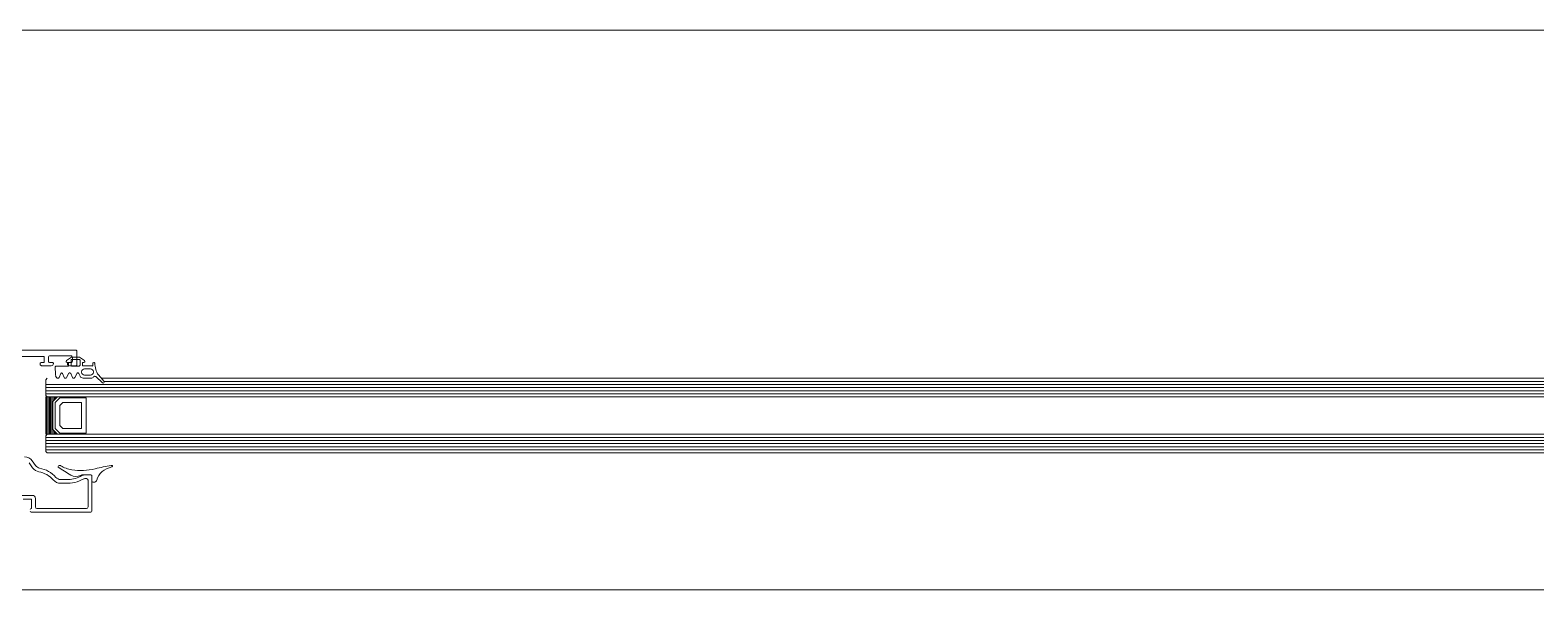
# Model space of a CAD drawing. Header units: centimetres. Extents: x 118932 to 154602, y -32682 to -23521.
# Drawn here: x 127259.25 to 127307.63, y -26690.89 to -26672.89 of the extents above; entities that cross this region are included whole.
import ezdxf

# ---------------------------------------------------------------- set-up
doc = ezdxf.new("R2010")
doc.units = ezdxf.units.CM
doc.header["$LTSCALE"] = 50
doc.header["$MEASUREMENT"] = 0
for name, color, linetype, lineweight, true_color in [('GEN_02_TF_Pencere', 7, 'Continuous', 9, 0x6093ac), ('GEN_05_ML_Alçıpan_giydirme', 7, 'Continuous', 18, 0x7ebab5), ('GEN_05_ML_Mermer', 7, 'Continuous', 9, 0x9d8692)]:
    doc.layers.add(name, color=color, linetype=linetype, lineweight=lineweight, true_color=true_color)

# ---------------------------------------------------------------- blocks, each defined once
blk = doc.blocks.new('P7_')
at = {"layer": 'GEN_02_TF_Pencere'}
for p, q in [((163302.62, -16172.343, 0), (163302.456, -16172.447, 0)), ((163302.6, -16172.598, 0), (163302.6, -16172.44, 0)), ((163302.87, -16172.342, 0), (163302.62, -16172.343, 0)), ((163302.63, -16172.413, 0), (163302.86, -16172.413, 0)), ((163303.033, -16172.446, 0), (163302.87, -16172.342, 0)), ((163302.89, -16172.439, 0), (163302.89, -16172.598, 0)), ((163302.095, -16172.652, 0), (163302.096, -16172.903, 0)), ((163302.106, -16172.942, 0), (163302.138, -16172.999, 0)), ((163302.52, -16172.625, 0), (163302.125, -16172.625, 0)), ((163302.214, -16172.996, 0), (163302.269, -16172.863, 0)), ((163302.325, -16172.863, 0), (163302.38, -16172.996, 0)), ((163302.456, -16172.999, 0), (163302.534, -16172.859, 0)), ((163302.48, -16172.51, 0), (163302.52, -16172.51, 0)), ((163302.52, -16172.51, 0), (163302.52, -16172.625, 0)), ((163302.589, -16172.862, 0), (163302.645, -16172.996, 0)), ((163302.86, -16172.625, 0), (163302.63, -16172.625, 0)), ((163302.72, -16172.999, 0), (163302.799, -16172.859, 0)), ((163302.853, -16172.862, 0), (163302.892, -16172.955, 0)), ((163302.881, -16172.617, 0), (163302.881, -16172.617, 0)), ((163302.935, -16172.827, 0), (163302.935, -16172.808, 0)), ((163302.935, -16172.827, 0), (163302.935, -16172.827, 0)), ((163302.97, -16172.624, 0), (163302.97, -16172.51, 0)), ((163302.97, -16172.51, 0), (163303.01, -16172.51, 0)), ((163303.27, -16172.624, 0), (163302.97, -16172.624, 0)), ((163303.035, -16172.72, 0), (163303.22, -16172.72, 0)), ((163303.221, -16172.915, 0), (163303.035, -16172.915, 0)), ((163303.3, -16172.537, 0), (163303.3, -16172.598, 0)), ((163303.32, -16172.808, 0), (163303.32, -16172.827, 0)), ((163303.663, -16173.127, 0), (163303.484, -16172.911, 0)), ((163301.785, -16173.069, 0), (163301.835, -16173.019, 0)), ((163301.785, -16173.569, 0), (163301.785, -16173.069, 0)), ((163301.785, -16173.219, 0), (163382.715, -16173.219, 0)), ((163301.785, -16173.319, 0), (163382.715, -16173.319, 0)), ((163301.785, -16173.419, 0), (163382.715, -16173.419, 0)), ((163302.892, -16172.955, 0), (163302.892, -16172.955, 0)), ((163302.986, -16173.013, 0), (163303.24, -16173.013, 0)), ((163303.399, -16172.967, 0), (163303.611, -16173.166, 0)), ((163303.574, -16173.019, 0), (163382.665, -16173.019, 0)), ((163303.656, -16173.119, 0), (163382.715, -16173.119, 0)), ((163301.785, -16173.519, 0), (163382.715, -16173.519, 0)), ((163301.835, -16173.619, 0), (163301.785, -16173.569, 0)), ((163302.16, -16173.619, 0), (163301.785, -16173.619, 0)), ((163301.785, -16173.619, 0), (163301.785, -16174.819, 0)), ((163301.785, -16174.819, 0), (163301.785, -16173.619, 0)), ((163301.825, -16174.819, 0), (163301.825, -16173.619, 0)), ((163301.865, -16174.819, 0), (163301.865, -16173.619, 0)), ((163301.905, -16174.819, 0), (163301.905, -16173.619, 0)), ((163301.945, -16174.819, 0), (163301.945, -16173.619, 0)), ((163301.985, -16174.819, 0), (163301.985, -16173.619, 0)), ((163302.01, -16173.769, 0), (163302.16, -16173.619, 0)), ((163302.01, -16174.669, 0), (163302.01, -16173.769, 0)), ((163302.025, -16173.754, 0), (163302.025, -16173.619, 0)), ((163302.065, -16173.714, 0), (163302.065, -16173.619, 0)), ((163302.085, -16173.799, 0), (163302.235, -16173.649, 0)), ((163302.085, -16174.639, 0), (163302.085, -16173.799, 0)), ((163302.105, -16173.674, 0), (163302.105, -16173.619, 0)), ((163302.145, -16173.634, 0), (163302.145, -16173.619, 0)), ((163302.16, -16173.619, 0), (163382.34, -16173.619, 0)), ((163302.235, -16173.649, 0), (163303.085, -16173.649, 0)), ((163302.235, -16173.899, 0), (163302.335, -16173.799, 0)), ((163302.235, -16174.539, 0), (163302.235, -16173.899, 0)), ((163302.335, -16173.799, 0), (163302.935, -16173.799, 0)), ((163302.935, -16173.799, 0), (163302.935, -16174.639, 0)), ((163303.085, -16173.649, 0), (163303.085, -16174.789, 0)), ((163301.785, -16174.869, 0), (163301.835, -16174.819, 0)), ((163301.785, -16174.819, 0), (163302.16, -16174.819, 0)), ((163301.785, -16174.819, 0), (163301.785, -16174.819, 0)), ((163301.785, -16175.369, 0), (163301.785, -16174.869, 0)), ((163302.16, -16174.819, 0), (163302.01, -16174.669, 0)), ((163302.025, -16174.819, 0), (163302.025, -16174.684, 0)), ((163302.065, -16174.819, 0), (163302.065, -16174.724, 0)), ((163302.235, -16174.789, 0), (163302.085, -16174.639, 0)), ((163302.105, -16174.819, 0), (163302.105, -16174.764, 0)), ((163302.145, -16174.819, 0), (163302.145, -16174.804, 0)), ((163302.16, -16174.819, 0), (163382.34, -16174.819, 0)), ((163302.335, -16174.639, 0), (163302.235, -16174.539, 0)), ((163303.085, -16174.789, 0), (163302.235, -16174.789, 0)), ((163302.935, -16174.639, 0), (163302.335, -16174.639, 0)), ((163301.785, -16174.919, 0), (163382.715, -16174.919, 0)), ((163301.785, -16175.019, 0), (163382.715, -16175.019, 0)), ((163301.785, -16175.119, 0), (163382.715, -16175.119, 0)), ((163301.785, -16175.219, 0), (163382.715, -16175.219, 0)), ((163301.785, -16175.319, 0), (163382.715, -16175.319, 0)), ((163301.835, -16175.419, 0), (163301.785, -16175.369, 0)), ((163301.835, -16175.419, 0), (163382.665, -16175.419, 0)), ((163302.237, -16175.819, 0), (163302.25, -16175.821, 0)), ((163302.925, -16176.136, 0), (163302.905, -16176.145, 0)), ((163303.235, -16176.125, 0), (163302.974, -16176.125, 0)), ((163303.265, -16176.335, 0), (163303.265, -16176.15, 0)), ((163303.333, -16176.36, 0), (163303.295, -16176.36, 0)), ((163303.295, -16176.36, 0), (163303.295, -16176.36, 0))]:
    blk.add_line(p, q, dxfattribs=at)
at = {"layer": 'GEN_02_TF_Pencere', "extrusion": (0, 0, -1), "elevation": 0}
for points in [[(-163292.815, -16172.117), (-163302.755, -16172.117, 0.414214), (-163302.785, -16172.147), (-163302.785, -16172.587, 0.414214), (-163302.755, -16172.617), (-163302.555, -16172.617, 0.414214), (-163302.485, -16172.547, 0.414214), (-163302.515, -16172.517), (-163302.595, -16172.517, -0.414214), (-163302.645, -16172.467), (-163302.645, -16172.347, -0.414214), (-163302.595, -16172.297), (-163301.925, -16172.297, -0.414214), (-163301.875, -16172.347), (-163301.875, -16172.467, -0.414214), (-163301.925, -16172.517), (-163302.005, -16172.517, 0.414214), (-163302.035, -16172.547, 0.414214), (-163301.965, -16172.617), (-163301.655, -16172.617, 0.414214), (-163301.605, -16172.567), (-163301.605, -16172.547, 0.414214), (-163301.635, -16172.517), (-163301.705, -16172.517, -0.414214), (-163301.735, -16172.487), (-163301.735, -16172.317), (-163300.315, -16172.317, -0.414214)], [(-163301.285, -16177.235, 0.41421), (-163301.315, -16177.205), (-163301.335, -16177.205), (-163301.335, -16176.905), (-163301.065, -16176.905)], [(-163300.851, -16176.785), (-163301.355, -16176.785, 0.414213), (-163301.455, -16176.885), (-163301.455, -16177.155, -0.414213), (-163301.505, -16177.205), (-163303.095, -16177.205, -0.414213), (-163303.145, -16177.155), (-163303.145, -16176.295, -0.414213), (-163303.095, -16176.245), (-163303.044, -16176.245, -0.127549), (-163303.01, -16176.254, 0.13898), (-163302.415, -16176.394), (-163302.266, -16176.394, 0.215322), (-163302.026, -16176.285, -0.168624), (-163301.569, -16176.027, 0.197358), (-163301.364, -16175.896), (-163301.256, -16175.742, -0.244575)], [(-163301.109, -16175.545, 0.244575), (-163301.355, -16175.673), (-163301.463, -16175.827, -0.197358), (-163301.591, -16175.909, 0.168624), (-163302.116, -16176.206, -0.215322), (-163302.266, -16176.274), (-163302.513, -16176.274, -0.114883), (-163302.949, -16176.15, 0.126996), (-163303.046, -16176.125), (-163303.235, -16176.125, 0.414213), (-163303.265, -16176.155), (-163303.265, -16177.295, 0.414213), (-163303.235, -16177.325), (-163303.235, -16177.325), (-163301.315, -16177.325, 0.41421), (-163301.285, -16177.295)]]:
    blk.add_lwpolyline(points, format="xyb", dxfattribs=at)
at = {"layer": 'GEN_02_TF_Pencere', "extrusion": (0, 0, -1)}
for centre, major_axis, start_param, end_param in [((163302.48, -16172.475, 0), (-0.04, 0), 4.711234, 7.229163), ((163302.63, -16172.44, 0), (-0.03, 0), -0.001157, 1.56964), ((163302.86, -16172.439, 0), (0.03, 0), 4.711233, 6.282031), ((163303.01, -16172.475, 0), (0.04, 0), -0.948289, 1.56964), ((163302.125, -16172.652, 0), (0.03, 0), 3.140437, 4.711235), ((163302.196, -16172.903, 0), (0.1, 0), 2.680578, 3.140437), ((163302.297, -16172.872, 0), (0.03, 0), 3.490789, 5.931679), ((163302.561, -16172.872, 0), (-0.03, 0), 0.487351, 2.788352), ((163302.63, -16172.598, 0), (-0.03, 0), 4.711232, 6.282029), ((163302.825, -16172.871, 0), (0.03, 0), 3.628945, 5.929947), ((163302.86, -16172.598, 0), (-0.03, 0), 3.925836, 4.711232), ((163302.86, -16172.598, 0), (-0.03, 0), 3.140439, 3.925836), ((163303.035, -16172.808, 0), (0.1, 0), 3.140436, 4.711234), ((163303.035, -16172.827, 0), (0.1, 0), 1.569641, 3.140438), ((163303.22, -16172.808, 0), (0.1, 0), 4.711232, 6.28203), ((163303.22, -16172.827, 0), (-0.1, 0), 3.140436, 4.711234), ((163303.27, -16172.598, 0), (0.03, 0), -0.001157, 1.56964), ((163303.33, -16172.537, 0), (0.03, 0), 3.140437, 6.105223), ((163307.655, -16172.007, 0), (4.337, 0), 2.949895, 3.003759), ((163303.889, -16172.652, 0), (0.5, 0), 2.512106, 2.949893), ((163302.175, -16172.983, 0), (-0.0413, 0), 3.504733, 5.82217), ((163302.419, -16172.983, 0), (0.0413, 0), 0.458704, 2.776141), ((163302.683, -16172.983, 0), (0.0413, 0), 0.458705, 2.776142), ((163302.986, -16172.925, 0), (0.1, 0), 2.178997, 2.788351), ((163302.986, -16172.925, 0), (-0.1, 0), 4.711235, 5.320589), ((163303.24, -16172.925, 0), (-0.1, 0), 3.745027, 4.711234), ((163303.364, -16173, 0), (0.0509, 0), 3.745027, 5.454025), ((163303.634, -16173.144, 0), (0.0344, 0), -0.614619, 2.340265)]:
    blk.add_ellipse(centre, major_axis=major_axis, ratio=0.881548, start_param=start_param, end_param=end_param, dxfattribs=at)
at = {"layer": 'GEN_02_TF_Pencere'}
for centre, major_axis, start_param, end_param in [((163302.237, -16175.861, 0), (-0.05, 0), -1.570583, 0.325144), ((163302.24, -16175.852, 0), (0.0382, 0), 0.629084, 1.300082), ((163302.786, -16175.234, 0), (-0.88, 0), 0.944914, 1.386057), ((163305.714, -16183.096, 0), (8.856, 0), 1.777943, 1.838474), ((163303.901, -16175.846, 0), (-0.03, 0), 3.142037, 4.994419), ((163303.901, -16175.846, 0), (0.03, 0), -1.226961, -0.000036), ((163304.532, -16173.643, 0), (3.543, 0), 3.990064, 4.134382), ((163302.761, -16175.938, 0), (-0.286, 0), 0.956763, 2.099792), ((163302.92, -16174.684, 0), (-1.549, 0), 1.378609, 1.866448), ((163302.974, -16176.209, 0), (0.1, 0), 1.57081, 2.088079), ((163303.235, -16176.15, 0), (0.03, 0), 0.000001, 1.570795), ((163303.333, -16176.276, 0), (-0.1, 0), 1.570967, 2.940044), ((163304.06, -16176.392, 0), (0.64, 0), 1.805526, 2.955356), ((163303.295, -16176.335, 0), (0.03, 0), 3.141594, 4.712388)]:
    blk.add_ellipse(centre, major_axis=major_axis, ratio=0.839387, start_param=start_param, end_param=end_param, dxfattribs=at)
at = {"layer": 'GEN_05_ML_Mermer', "elevation": 0}
blk.add_lwpolyline([(163483.715, -16179.824), (163288.715, -16179.824), (163288.715, -16161.825), (163483.715, -16161.825)], close=True, dxfattribs=at)
blk = doc.blocks.new('DOGRAMA LEVEL -1 D BLOK')
at = {"layer": 'GEN_05_ML_Alçıpan_giydirme', "color": 1}
blk.add_blockref('P7_', (-163854.602, 16563.954, 0), dxfattribs=at)

msp = doc.modelspace()

# ---------------------------------------------------------------- block references
msp.add_blockref('DOGRAMA LEVEL -1 D BLOK', (127812.567, -27075.021, 0))

doc.saveas('drawing.dxf')
